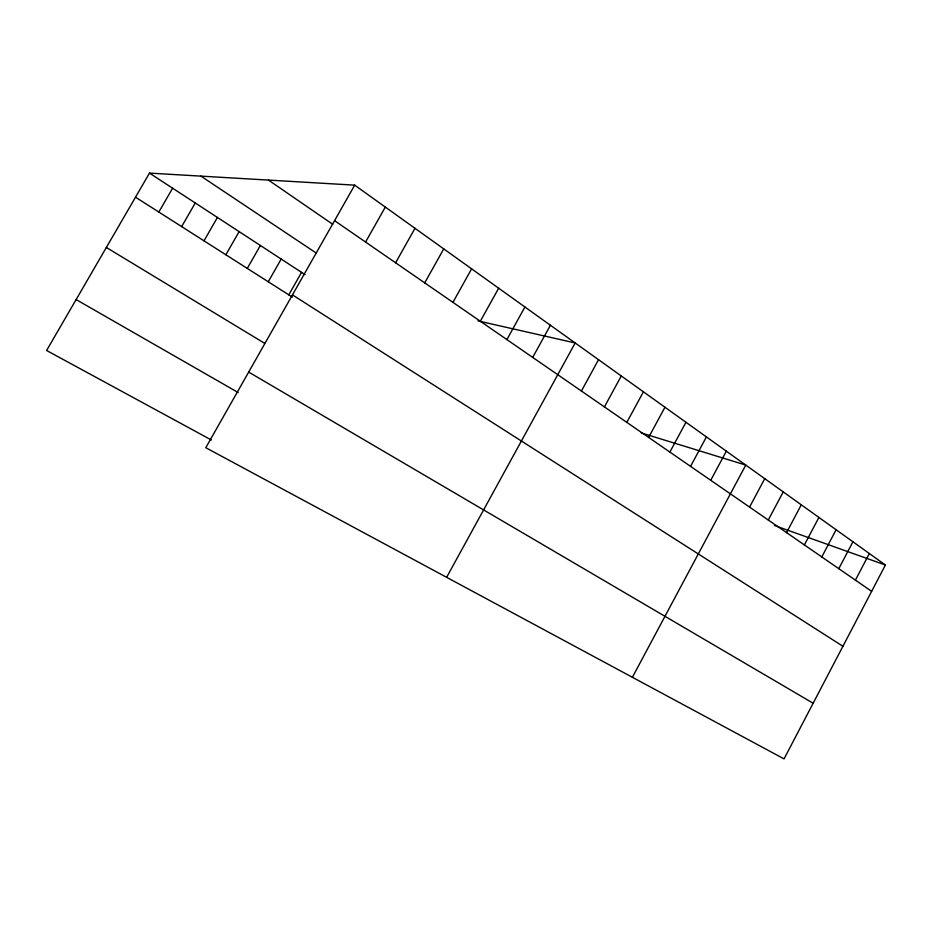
<?xml version="1.0" encoding="UTF-8"?>
<svg xmlns="http://www.w3.org/2000/svg" width="932" height="932" viewBox="0 0 932 932"><rect width="100%" height="100%" fill="white"/><g stroke="black" fill="none" stroke-linecap="round" stroke-linejoin="round"><path stroke-width="1.4" d="M855.413 580.135L869.346 553.538M885.4 565.025L784.045 758.893L205.786 447.71L354.696 185.153L885.4 565.025L774.434 525.473M838.8 568.671L852.931 541.783M804.386 544.917L818.913 517.435M821.791 556.928L836.121 529.749M786.561 532.615L801.287 504.818M749.584 507.09L764.741 478.652M768.294 520.009L783.229 491.898M632.397 677.284L745.775 465.08L641.181 432.891M710.743 480.283L726.343 451.17M669.875 452.078L685.952 422.266M690.565 466.361L706.398 436.898M648.625 437.411L664.959 407.237M626.828 422.359L643.406 391.813M604.425 406.9L621.271 375.969M581.417 391.021L598.542 359.694M446.638 577.316L575.172 342.964L477.976 320.899M532.708 357.399L550.404 325.245M506.903 339.598L524.914 306.989M480.33 321.249L498.667 288.198M452.94 302.352L471.615 268.835M424.724 282.874L443.737 248.879M395.611 262.777L414.985 228.305M365.577 242.052L385.324 207.067M288.804 294.861L301.56 272.365M268.253 281.779L281.184 259.061M247.283 268.416L260.366 245.477M204.003 240.829L217.424 217.447M225.87 254.762L239.128 231.614M181.658 226.604L195.266 202.99M158.836 212.053L172.618 188.217M354.696 185.153L149.481 173.107L46.6 350.479L211.343 439.986M76.121 299.58L238.231 392.57M248.669 372.089L813.147 703.229M106.353 247.469L264.572 343.267M292.462 294.885L842.924 646.26M135.513 197.2L292.345 297.122M149.481 173.107L305.09 274.66M200.939 176.125L316.391 253.166M268.463 180.086L332.736 224.297M334.565 220.651L871.641 591.342"/></g></svg>
